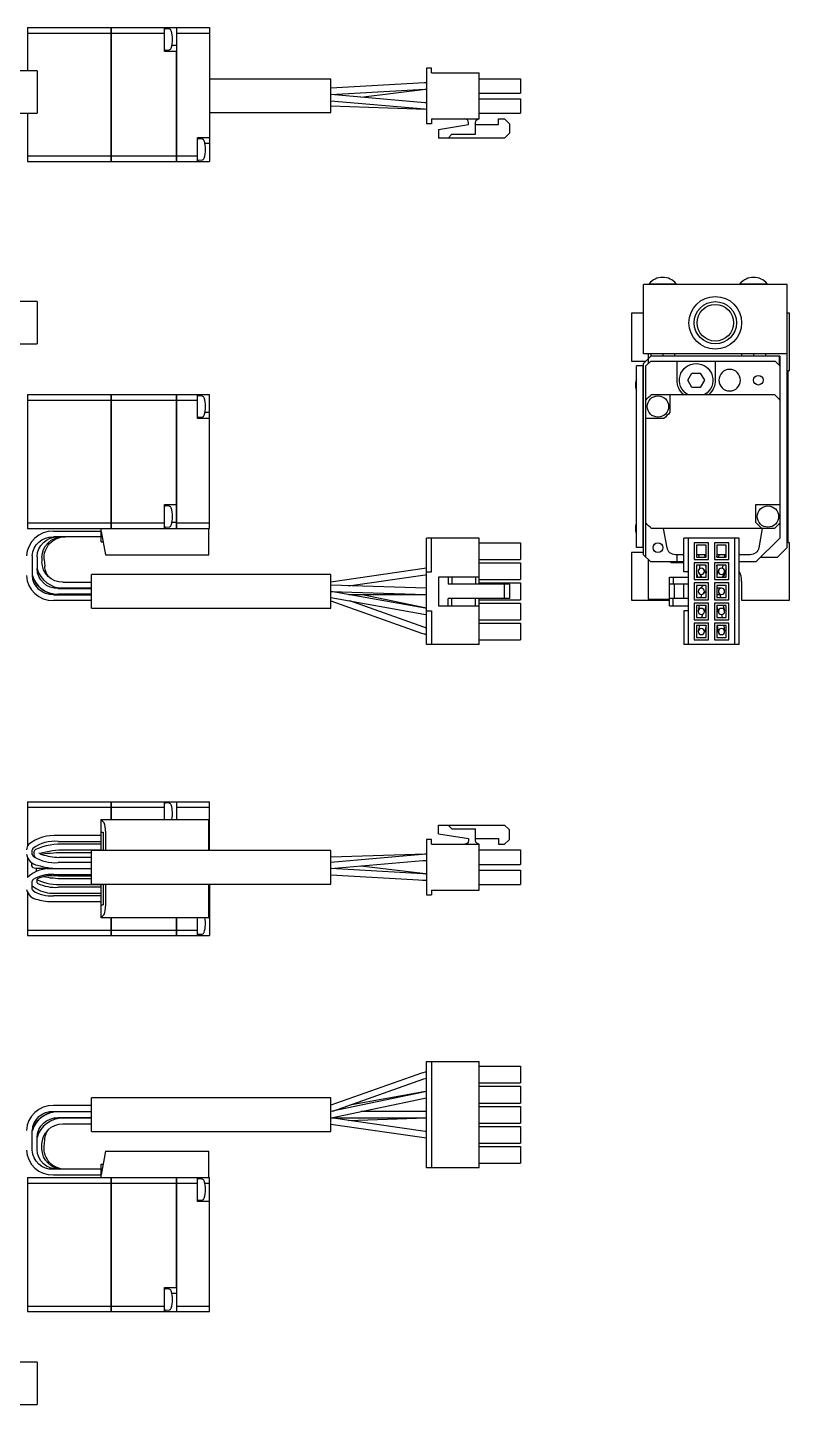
# Model space of a CAD drawing. Extents: x -2 to 466, y -8 to 305.
# Drawn here: x 306.8 to 466.1, y 15.1 to 303 of the extents above; entities that cross this region are included whole.
import ezdxf

# ---------------------------------------------------------------- set-up
doc = ezdxf.new("R2010")
doc.units = 0
doc.header["$LTSCALE"] = 0.5
doc.layers.add('MSM_CONTINUOUS', color=7, linetype='CONTINUOUS')

msp = doc.modelspace()

# ---------------------------------------------------------------- linework, layer by layer
at = {"layer": 'MSM_CONTINUOUS'}
for p, q in [((306.85, 302.95), (306.85, 293.88)), ((306.85, 302.95), (324.34, 302.95)), ((324.34, 274.95), (324.34, 302.95)), ((324.35, 302.94), (324.34, 302.94)), ((324.35, 302.95), (324.35, 274.95)), ((324.35, 302.95), (337.95, 302.95)), ((335.45, 297.95), (335.45, 302.95)), ((336.44, 302.61), (335.67, 302.68)), ((337.96, 302.95), (337.96, 274.95)), ((337.96, 302.95), (344.85, 302.95)), ((344.85, 302.95), (344.85, 274.95)), ((306.85, 301.8), (324.34, 301.8)), ((324.35, 301.79), (324.34, 301.79)), ((324.35, 301.8), (335.45, 301.8)), ((337.96, 301.8), (344.85, 301.8)), ((337.95, 297.95), (335.45, 297.95)), ((335.67, 298.22), (336.44, 298.29)), ((337.95, 299.2), (337.02, 299.2)), ((337.95, 274.95), (337.95, 297.95)), ((308.85, 293.88), (303.35, 293.88)), ((308.85, 293.88), (308.85, 285.03)), ((390.25, 294.45), (390.25, 282.85)), ((391.25, 294.45), (390.25, 294.45)), ((391.25, 293.45), (391.25, 294.45)), ((370.25, 292.18), (344.85, 292.18)), ((370.25, 285.18), (370.25, 292.18)), ((389.83, 291.38), (370.25, 290.25)), ((390.25, 291.39), (389.83, 291.38)), ((391.25, 293.45), (401.25, 293.45)), ((401.25, 283.85), (401.25, 293.45)), ((401.25, 292.25), (409.85, 292.25)), ((409.85, 292.25), (409.85, 289.25)), ((370.25, 288.95), (389.9, 290.08)), ((389.89, 287.23), (370.27, 288.95)), ((376.48, 288.41), (390.03, 290.07)), ((389.9, 290.08), (390.25, 290.09)), ((390.24, 290.09), (390.25, 290.09)), ((401.25, 289.25), (409.85, 289.25)), ((401.25, 288.05), (409.85, 288.05)), ((409.85, 288.05), (409.85, 285.05)), ((303.35, 285.03), (308.85, 285.03)), ((306.85, 285.03), (306.85, 274.95)), ((344.85, 285.18), (370.25, 285.18)), ((370.25, 287.65), (389.78, 285.94)), ((370.25, 286.55), (390.11, 285.9)), ((390.25, 287.22), (389.48, 287.27)), ((389.78, 285.94), (390.25, 285.91)), ((390.25, 287.21), (389.89, 287.23)), ((390.11, 285.9), (390.25, 285.9)), ((401.25, 285.05), (409.85, 285.05)), ((391.25, 282.85), (390.25, 282.85)), ((391.25, 283.85), (401.25, 283.85)), ((391.25, 283.85), (391.25, 282.85)), ((392.75, 281.65), (399, 282.65)), ((399, 282.65), (399, 283.1)), ((400.5, 280.65), (400.5, 283.1)), ((400.5, 282.65), (405.25, 282.65)), ((405.25, 283.85), (406.55, 283.85)), ((405.25, 282.65), (405.25, 283.85)), ((406.55, 283.85), (407.55, 282.85)), ((407.55, 282.85), (407.55, 280.85)), ((342.35, 279.95), (344.85, 279.95)), ((342.35, 274.95), (342.35, 279.95)), ((343.33, 279.61), (342.56, 279.68)), ((392.75, 281.65), (392.75, 279.85)), ((406.55, 279.85), (392.75, 279.85)), ((394.75, 279.85), (395.55, 280.65)), ((395.55, 280.65), (400.5, 280.65)), ((407.55, 280.85), (406.55, 279.85)), ((344.85, 278.7), (343.91, 278.7)), ((306.85, 276.11), (324.34, 276.11)), ((306.85, 274.95), (324.34, 274.95)), ((324.35, 276.11), (324.34, 276.11)), ((324.35, 274.96), (324.34, 274.96)), ((324.35, 276.11), (337.95, 276.11)), ((324.35, 274.95), (337.95, 274.95)), ((337.96, 276.11), (342.35, 276.11)), ((337.96, 274.95), (344.85, 274.95)), ((342.56, 275.22), (343.33, 275.29)), ((435.59, 234.72), (435.59, 249.22)), ((465.59, 249.22), (435.59, 249.22)), ((436.74, 249.38), (442.44, 249.38)), ((436.74, 249.38), (436.74, 249.22)), ((442.44, 249.22), (442.44, 249.38)), ((455.74, 249.38), (461.44, 249.38)), ((455.74, 249.38), (455.74, 249.22)), ((461.44, 249.22), (461.44, 249.38)), ((465.59, 194.22), (465.59, 249.22)), ((308.85, 245.64), (303.35, 245.64)), ((308.85, 245.64), (308.85, 236.79)), ((435.59, 243.22), (433.09, 243.22)), ((433.09, 243.22), (433.09, 233.22)), ((466.09, 243.22), (465.59, 243.22)), ((466.09, 231.22), (466.09, 243.22)), ((303.35, 236.79), (308.85, 236.79)), ((433.09, 233.22), (436.09, 233.22)), ((465.59, 234.72), (435.59, 234.72)), ((437.09, 234.22), (435.59, 232.72)), ((437.09, 233.22), (436.09, 232.22)), ((436.59, 234.72), (436.59, 232.72)), ((437.09, 234.72), (437.09, 234.22)), ((464.09, 234.22), (437.09, 234.22)), ((437.09, 233.22), (463.09, 233.22)), ((439.59, 234.72), (439.59, 234.22)), ((442.09, 234.72), (442.09, 234.22)), ((442.59, 229.22), (442.59, 233.22)), ((450.59, 233.22), (450.59, 229.22)), ((456.09, 234.72), (456.09, 234.22)), ((458.59, 234.72), (458.59, 234.22)), ((461.09, 234.72), (461.09, 234.22)), ((464.09, 232.22), (463.09, 233.22)), ((463.99, 232.32), (463.99, 234.22)), ((464.09, 234.22), (464.09, 225.1)), ((434.09, 194.22), (434.09, 232.22)), ((435.59, 232.22), (434.09, 232.22)), ((435.49, 194.22), (435.49, 232.22)), ((435.59, 192.72), (435.59, 232.72)), ((436.09, 225.11), (436.09, 232.22)), ((444.86, 229.22), (445.72, 230.72)), ((445.72, 230.72), (447.45, 230.72)), ((447.45, 230.72), (448.32, 229.22)), ((465.79, 231.22), (466.09, 231.22)), ((465.79, 195.22), (465.79, 231.22)), ((445.72, 227.72), (444.86, 229.22)), ((447.45, 227.72), (445.72, 227.72)), ((448.32, 229.22), (447.45, 227.72)), ((306.85, 226.22), (306.85, 198.22)), ((306.85, 226.22), (324.34, 226.22)), ((306.85, 225.06), (324.34, 225.06)), ((324.34, 198.22), (324.34, 226.22)), ((324.35, 226.21), (324.34, 226.21)), ((324.35, 225.06), (324.34, 225.06)), ((324.35, 226.22), (324.35, 198.22)), ((324.35, 226.22), (337.95, 226.22)), ((324.35, 225.06), (337.95, 225.06)), ((337.95, 198.22), (337.95, 226.22)), ((337.96, 226.22), (337.96, 198.22)), ((337.96, 226.22), (344.85, 226.22)), ((337.96, 225.06), (342.35, 225.06)), ((342.35, 221.22), (342.35, 226.22)), ((343.33, 225.88), (342.56, 225.95)), ((344.85, 198.22), (344.85, 226.22)), ((436.09, 199.37), (436.09, 225.06)), ((437.24, 226.22), (462.93, 226.22)), ((441.09, 226.22), (441.09, 222.47)), ((464.09, 225.06), (464.09, 199.37)), ((344.85, 222.47), (343.91, 222.47)), ((344.85, 221.22), (342.35, 221.22)), ((342.56, 221.49), (343.33, 221.55)), ((439.84, 221.22), (436.09, 221.22)), ((335.45, 203.22), (337.95, 203.22)), ((335.45, 198.22), (335.45, 203.22)), ((336.44, 202.88), (335.67, 202.95)), ((459.09, 203.22), (464.09, 203.22)), ((459.09, 199.47), (459.09, 203.22)), ((306.85, 199.37), (324.34, 199.37)), ((324.35, 199.37), (324.34, 199.37)), ((324.35, 199.37), (335.45, 199.37)), ((337.95, 199.47), (337.02, 199.47)), ((337.96, 199.37), (344.85, 199.37)), ((436.09, 192.22), (436.09, 199.32)), ((464.09, 199.33), (464.09, 196.22)), ((306.85, 198.22), (344.85, 198.22)), ((312.25, 197.67), (322.25, 197.67)), ((322.25, 196.47), (312.25, 196.47)), ((314.73, 196.47), (314.49, 196.46)), ((322.25, 195.42), (322.25, 198.22)), ((322.25, 197.62), (323.11, 192.72)), ((324.35, 198.23), (324.34, 198.23)), ((335.67, 198.49), (336.44, 198.55)), ((344.75, 192.72), (344.75, 198.22)), ((401.25, 196.17), (390.25, 196.17)), ((390.25, 173.97), (390.25, 196.17)), ((391.25, 189.17), (391.25, 196.17)), ((401.25, 186.57), (401.25, 196.17)), ((462.93, 198.22), (437.24, 198.22)), ((440.5, 194.2), (439.79, 198.22)), ((443.99, 189.17), (443.99, 196.17)), ((455.59, 196.17), (443.99, 196.17)), ((444.99, 173.97), (444.99, 196.17)), ((454.59, 196.17), (454.59, 173.97)), ((455.59, 173.97), (455.59, 196.17)), ((459.09, 191.22), (464.09, 196.22)), ((460.39, 198.22), (459.68, 194.2)), ((322.25, 195.42), (322.64, 195.42)), ((401.25, 195.22), (409.85, 195.22)), ((409.85, 195.22), (409.85, 191.72)), ((435.59, 193.22), (433.09, 193.22)), ((433.09, 193.22), (433.09, 183.22)), ((435.59, 194.22), (434.09, 194.22)), ((446.19, 195.22), (446.19, 191.72)), ((449.19, 195.22), (446.19, 195.22)), ((448.69, 194.72), (446.69, 194.72)), ((446.69, 194.72), (446.69, 192.22)), ((448.69, 192.22), (448.69, 194.72)), ((449.19, 191.72), (449.19, 195.22)), ((453.39, 195.22), (450.39, 195.22)), ((450.39, 195.22), (450.39, 191.72)), ((450.89, 194.72), (450.89, 192.22)), ((452.89, 194.72), (450.89, 194.72)), ((452.89, 192.22), (452.89, 194.72)), ((453.39, 191.72), (453.39, 195.22)), ((463.59, 192.22), (465.59, 194.22)), ((466.09, 195.22), (465.79, 195.22)), ((466.09, 183.22), (466.09, 195.22)), ((307.85, 192.47), (307.85, 188.37)), ((308.85, 192.31), (308.85, 189.83)), ((309.85, 192.16), (309.85, 191.28)), ((310.33, 191.7), (310.45, 190.32)), ((323.11, 192.72), (344.75, 192.72)), ((401.25, 191.72), (409.85, 191.72)), ((401.25, 191.02), (409.85, 191.02)), ((409.85, 191.02), (409.85, 187.52)), ((435.59, 192.72), (437.09, 191.22)), ((436.59, 191.72), (436.59, 183.42)), ((443.99, 191.22), (437.09, 191.22)), ((441.39, 191.02), (441.39, 191.22)), ((443.99, 191.02), (441.39, 191.02)), ((443.99, 192.72), (442.27, 192.72)), ((442.59, 191.22), (442.59, 192.72)), ((446.19, 191.72), (449.19, 191.72)), ((446.19, 191.02), (446.19, 187.52)), ((449.19, 191.02), (446.19, 191.02)), ((448.69, 192.72), (446.69, 192.72)), ((446.69, 192.22), (448.69, 192.22)), ((448.69, 190.52), (446.69, 190.52)), ((446.69, 190.52), (446.69, 188.02)), ((447.19, 192.22), (447.15, 192.72)), ((447.39, 189.85), (447.34, 190.52)), ((448.36, 192.72), (448.4, 192.22)), ((448.54, 190.52), (448.68, 188.88)), ((448.69, 192.34), (448.68, 192.72)), ((448.69, 188.02), (448.69, 190.52)), ((449.19, 187.52), (449.19, 191.02)), ((450.39, 191.72), (453.39, 191.72)), ((453.39, 191.02), (450.39, 191.02)), ((450.39, 191.02), (450.39, 187.52)), ((452.89, 192.72), (450.89, 192.72)), ((450.89, 192.22), (450.96, 192.72)), ((450.89, 192.22), (452.89, 192.22)), ((452.89, 190.52), (450.89, 190.52)), ((450.89, 190.52), (450.89, 188.02)), ((450.89, 190.33), (450.92, 190.52)), ((451.34, 192.72), (451.25, 192.22)), ((452.14, 190.52), (452.03, 189.9)), ((452.57, 192.72), (452.47, 192.22)), ((452.89, 188.02), (452.89, 190.52)), ((453.39, 187.52), (453.39, 191.02)), ((457.91, 192.72), (455.59, 192.72)), ((459.09, 191.22), (455.59, 191.22)), ((460.09, 192.22), (463.59, 192.22)), ((307.86, 188.37), (307.85, 188.41)), ((320.25, 181.57), (320.25, 188.57)), ((370.25, 188.57), (320.25, 188.57)), ((389.77, 189.85), (370.25, 187.02)), ((370.25, 181.57), (370.25, 188.57)), ((373.95, 186.25), (389.93, 188.56)), ((390.25, 189.9), (389.74, 189.85)), ((389.93, 188.56), (390.25, 188.6)), ((390.25, 189.17), (391.25, 189.17)), ((392.75, 188.07), (392.75, 182.07)), ((401.25, 188.07), (392.75, 188.07)), ((394.75, 188.07), (394.75, 186.57)), ((395.55, 188.07), (395.55, 186.57)), ((400.5, 188.07), (400.5, 186.57)), ((401.25, 187.52), (409.85, 187.52)), ((440.99, 182.07), (440.99, 188.07)), ((440.99, 188.07), (444.99, 188.07)), ((441.79, 188.07), (441.79, 186.57)), ((444.99, 189.17), (443.99, 189.17)), ((446.19, 187.52), (449.19, 187.52)), ((446.94, 188.02), (446.69, 189.2)), ((446.9, 188.2), (446.69, 188.71)), ((446.69, 188.02), (448.69, 188.02)), ((447.13, 188.93), (447.68, 188.02)), ((447.55, 188.02), (447.52, 188.28)), ((448.69, 188.87), (448.24, 189.6)), ((450.39, 187.52), (453.39, 187.52)), ((451.28, 189.51), (450.89, 188.51)), ((450.89, 188.02), (452.89, 188.02)), ((452.09, 188.02), (452.49, 189.03)), ((452.89, 189.8), (452.31, 188.02)), ((312.25, 184.37), (320.25, 184.37)), ((312.54, 185.82), (312.51, 185.83)), ((312.51, 185.83), (312.54, 185.82)), ((313.25, 185.77), (312.54, 185.82)), ((312.54, 185.82), (313.75, 185.67)), ((320.25, 185.77), (313.25, 185.77)), ((313.25, 185.67), (320.25, 185.67)), ((320.25, 184.47), (313.25, 184.47)), ((314.25, 186.97), (320.25, 186.97)), ((390.16, 185.72), (370.25, 186.37)), ((370.25, 185.07), (390.11, 184.42)), ((389.92, 181.59), (370.32, 185.06)), ((373.97, 184.42), (390.25, 184.42)), ((389.86, 181.61), (376.51, 184.42)), ((390.11, 184.42), (390.25, 184.42)), ((390.25, 185.72), (390.16, 185.72)), ((407.55, 186.57), (394.75, 186.57)), ((401.25, 186.82), (409.85, 186.82)), ((406.55, 183.57), (406.55, 186.57)), ((407.55, 186.57), (407.55, 183.57)), ((409.85, 186.82), (409.85, 183.32)), ((444.99, 186.57), (440.99, 186.57)), ((441.99, 186.57), (441.99, 183.57)), ((443.99, 183.57), (443.99, 186.57)), ((446.19, 186.82), (446.19, 183.32)), ((449.19, 186.82), (446.19, 186.82)), ((446.69, 186.32), (446.69, 183.82)), ((448.69, 186.32), (446.69, 186.32)), ((447.95, 186.24), (447.23, 185.53)), ((447.68, 184.42), (447.57, 183.82)), ((448.15, 184.61), (448.69, 185.14)), ((448.69, 183.82), (448.69, 186.32)), ((449.19, 183.32), (449.19, 186.82)), ((453.39, 186.82), (450.39, 186.82)), ((450.39, 186.82), (450.39, 183.32)), ((450.89, 186.32), (450.89, 183.82)), ((452.89, 186.32), (450.89, 186.32)), ((451.89, 185.72), (450.89, 185.72)), ((450.89, 184.42), (451.89, 184.42)), ((451.75, 183.82), (451.59, 184.42)), ((452.89, 183.82), (452.89, 186.32)), ((453.39, 183.32), (453.39, 186.82)), ((456.09, 187.12), (456.09, 183.22)), ((320.25, 183.17), (312.25, 183.17)), ((320.25, 181.57), (370.25, 181.57)), ((370.25, 183.76), (389.7, 180.31)), ((370.25, 183.08), (389.21, 176.35)), ((389.65, 177.57), (374.19, 183.06)), ((390.25, 181.55), (389.86, 181.61)), ((390.25, 181.54), (389.92, 181.59)), ((392.75, 182.07), (401.25, 182.07)), ((394.75, 182.07), (394.75, 183.57)), ((407.55, 183.57), (394.75, 183.57)), ((395.55, 182.07), (395.55, 183.57)), ((400.5, 182.07), (400.5, 183.57)), ((401.25, 173.97), (401.25, 183.57)), ((401.25, 183.32), (409.85, 183.32)), ((401.25, 182.62), (409.85, 182.62)), ((409.85, 182.62), (409.85, 179.12)), ((433.09, 183.22), (440.99, 183.22)), ((436.59, 183.42), (440.99, 183.42)), ((444.99, 183.57), (440.99, 183.57)), ((440.99, 182.07), (444.99, 182.07)), ((441.79, 182.07), (441.79, 183.57)), ((446.19, 183.32), (449.19, 183.32)), ((446.19, 182.62), (446.19, 179.12)), ((449.19, 182.62), (446.19, 182.62)), ((446.69, 183.82), (448.69, 183.82)), ((448.69, 182.12), (446.69, 182.12)), ((446.69, 182.12), (446.69, 179.62)), ((447.05, 180.99), (447.26, 182.12)), ((448.58, 182.12), (448.33, 180.75)), ((448.69, 179.62), (448.69, 182.12)), ((449.19, 179.12), (449.19, 182.62)), ((450.39, 183.32), (453.39, 183.32)), ((450.39, 182.62), (450.39, 179.12)), ((453.39, 182.62), (450.39, 182.62)), ((450.89, 183.82), (452.89, 183.82)), ((452.89, 182.12), (450.89, 182.12)), ((450.89, 182.12), (450.89, 179.62)), ((451.26, 180.7), (450.89, 182.06)), ((452.22, 182.12), (452.51, 181.04)), ((452.89, 179.62), (452.89, 182.12)), ((453.39, 179.12), (453.39, 182.62)), ((456.09, 183.22), (466.09, 183.22)), ((389.7, 180.31), (390.25, 180.23)), ((390.25, 180.97), (391.25, 180.97)), ((391.25, 180.97), (391.25, 173.97)), ((401.25, 179.12), (409.85, 179.12)), ((444.99, 180.97), (443.99, 180.97)), ((443.99, 180.97), (443.99, 173.97)), ((446.19, 179.12), (449.19, 179.12)), ((446.69, 179.62), (448.69, 179.62)), ((447.9, 180.25), (447.74, 179.62)), ((450.39, 179.12), (453.39, 179.12)), ((450.89, 179.62), (452.89, 179.62)), ((452.07, 179.62), (451.97, 180.22)), ((389.2, 176.35), (390.25, 176.09)), ((389.21, 176.35), (390.25, 176.08)), ((390.25, 177.41), (389.64, 177.57)), ((401.25, 178.42), (409.85, 178.42)), ((409.85, 178.42), (409.85, 174.92)), ((449.19, 178.42), (446.19, 178.42)), ((446.19, 178.42), (446.19, 174.92)), ((446.69, 177.92), (446.69, 175.42)), ((448.69, 177.92), (446.69, 177.92)), ((447.06, 176.82), (447.33, 177.92)), ((448.66, 177.92), (448.32, 176.51)), ((448.69, 175.42), (448.69, 177.92)), ((449.19, 174.92), (449.19, 178.42)), ((453.39, 178.42), (450.39, 178.42)), ((450.39, 178.42), (450.39, 174.92)), ((450.89, 177.92), (450.89, 175.42)), ((452.89, 177.92), (450.89, 177.92)), ((451.24, 176.56), (451.03, 177.92)), ((452.34, 177.92), (452.53, 176.77)), ((452.89, 175.42), (452.89, 177.92)), ((453.39, 174.92), (453.39, 178.42)), ((401.25, 173.97), (390.25, 173.97)), ((401.25, 174.92), (409.85, 174.92)), ((455.59, 173.97), (443.99, 173.97)), ((446.19, 174.92), (449.19, 174.92)), ((446.69, 175.42), (448.69, 175.42)), ((450.39, 174.92), (453.39, 174.92)), ((450.89, 175.42), (452.89, 175.42)), ((306.85, 141.1), (324.34, 141.1)), ((306.85, 141.1), (306.85, 131.82)), ((324.34, 137.4), (324.34, 141.1)), ((324.35, 141.09), (324.34, 141.09)), ((324.35, 141.1), (324.35, 137.4)), ((324.35, 141.1), (337.95, 141.1)), ((335.45, 137.4), (335.45, 141.1)), ((337.96, 141.1), (337.96, 137.4)), ((337.96, 141.1), (344.85, 141.1)), ((344.85, 130.86), (344.85, 141.1)), ((306.85, 139.94), (324.34, 139.94)), ((324.35, 139.94), (324.34, 139.94)), ((324.35, 139.94), (335.45, 139.94)), ((336.44, 140.76), (335.67, 140.83)), ((337.96, 139.94), (344.85, 139.94)), ((322.25, 137.4), (344.75, 137.4)), ((322.25, 130.86), (322.25, 137.4)), ((322.25, 137.29), (322.85, 136.69)), ((344.75, 130.86), (344.75, 137.4)), ((392.75, 136.2), (406.55, 136.2)), ((392.75, 134.4), (392.75, 136.2)), ((394.75, 136.2), (395.55, 135.4)), ((395.55, 135.4), (400.5, 135.4)), ((400.5, 132.95), (400.5, 135.4)), ((407.55, 135.2), (406.55, 136.2)), ((322.25, 134), (313.25, 134)), ((313.25, 132.8), (322.25, 132.8)), ((322.25, 134.7), (322.64, 134.7)), ((322.64, 134.7), (322.64, 130.86)), ((323.11, 134.92), (323.11, 130.86)), ((390.25, 133.2), (390.25, 121.6)), ((391.25, 133.2), (390.25, 133.2)), ((391.25, 132.2), (391.25, 133.2)), ((392.75, 134.4), (399, 133.4)), ((399, 133.4), (399, 132.95)), ((400.5, 133.4), (405.25, 133.4)), ((405.25, 133.4), (405.25, 132.2)), ((406.55, 132.2), (407.55, 133.2)), ((407.55, 133.2), (407.55, 135.2)), ((307.85, 130.08), (307.85, 131.05)), ((308.17, 130.06), (308.19, 130.02)), ((308.19, 130.02), (308.26, 129.82)), ((309.37, 130.27), (309.31, 130.43)), ((320.25, 130.4), (314.71, 130.4)), ((322.25, 132.2), (314.73, 132.2)), ((314.73, 131), (322.25, 131)), ((320.25, 123.86), (320.25, 130.86)), ((370.25, 130.86), (320.25, 130.86)), ((370.25, 123.86), (370.25, 130.86)), ((390.11, 130.14), (370.25, 129.49)), ((389.36, 130.07), (370.25, 128.4)), ((390.25, 130.13), (389.36, 130.07)), ((390.25, 130.15), (389.79, 130.13)), ((390.25, 130.15), (390.11, 130.14)), ((391.25, 132.2), (401.25, 132.2)), ((401.25, 122.6), (401.25, 132.2)), ((401.25, 131), (409.85, 131)), ((405.25, 132.2), (406.55, 132.2)), ((409.85, 131), (409.85, 128)), ((306.85, 129.42), (306.85, 125.22)), ((307.69, 128.09), (307.65, 127.89)), ((307.81, 128.27), (307.69, 128.09)), ((308.65, 127.23), (308.65, 127.17)), ((308.65, 127.17), (308.65, 126.77)), ((308.65, 126.77), (308.65, 126.74)), ((308.65, 126.74), (308.7, 126.51)), ((320.25, 127.05), (312.25, 127.05)), ((320.25, 128.35), (313.25, 128.35)), ((313.25, 127.15), (320.25, 127.15)), ((314.83, 129.44), (314.79, 129.44)), ((320.25, 129.44), (314.8, 129.44)), ((389.47, 125.99), (370.25, 127.1)), ((370.27, 127.1), (389.48, 128.78)), ((390.03, 125.98), (376.48, 127.64)), ((389.48, 128.78), (390.25, 128.83)), ((401.25, 128), (409.85, 128)), ((401.25, 126.8), (409.85, 126.8)), ((409.85, 126.8), (409.85, 123.8)), ((307.85, 122.75), (307.85, 124.49)), ((308.85, 124.15), (308.85, 124.89)), ((311.19, 125.67), (313.25, 125.6)), ((312.25, 125.85), (320.25, 125.85)), ((313.25, 125.6), (320.25, 125.6)), ((320.25, 125), (314.25, 125)), ((314.25, 123.8), (322.25, 123.8)), ((320.25, 123.86), (370.25, 123.86)), ((322.25, 116.8), (322.25, 123.86)), ((322.64, 123.86), (322.64, 119.5)), ((323.11, 123.86), (323.11, 119.28)), ((344.75, 116.8), (344.75, 123.86)), ((344.85, 123.86), (344.85, 113.1)), ((370.25, 125.8), (389.83, 124.67)), ((389.39, 124.7), (390.25, 124.66)), ((390.25, 125.96), (389.47, 125.99)), ((389.69, 124.68), (390.25, 124.66)), ((389.83, 124.67), (390.25, 124.65)), ((401.25, 123.8), (409.85, 123.8)), ((306.85, 122.13), (306.85, 113.1)), ((322.25, 121.4), (312.25, 121.4)), ((322.25, 123.2), (313.25, 123.2)), ((313.25, 122), (322.25, 122)), ((390.25, 121.6), (391.25, 121.6)), ((391.25, 122.6), (401.25, 122.6)), ((391.25, 122.6), (391.25, 121.6)), ((312.25, 120.2), (322.25, 120.2)), ((322.25, 119.5), (322.64, 119.5)), ((322.85, 117.5), (322.25, 116.9)), ((344.75, 116.8), (322.25, 116.8)), ((324.34, 113.1), (324.34, 116.8)), ((324.35, 116.8), (324.35, 113.1)), ((337.95, 113.1), (337.95, 116.8)), ((337.96, 116.8), (337.96, 113.1)), ((342.35, 113.1), (342.35, 116.8)), ((344.75, 116.85), (344.85, 116.85)), ((306.85, 114.25), (324.34, 114.25)), ((306.85, 113.1), (324.34, 113.1)), ((324.35, 114.26), (324.34, 114.26)), ((324.35, 113.11), (324.34, 113.11)), ((324.35, 114.25), (337.95, 114.25)), ((324.35, 113.1), (337.95, 113.1)), ((337.96, 114.25), (342.35, 114.25)), ((337.96, 113.1), (344.85, 113.1)), ((342.56, 113.37), (343.33, 113.43)), ((390.25, 86.75), (401.25, 86.75)), ((390.25, 64.55), (390.25, 86.75)), ((391.25, 86.75), (391.25, 64.55)), ((401.25, 64.55), (401.25, 86.75)), ((389.21, 84.37), (370.25, 77.64)), ((390.25, 84.63), (389.21, 84.37)), ((401.25, 85.8), (409.85, 85.8)), ((409.85, 85.8), (409.85, 82.3)), ((370.62, 76.39), (389.65, 83.15)), ((389.64, 83.14), (390.25, 83.31)), ((389.65, 83.15), (390.25, 83.31)), ((401.25, 82.3), (409.85, 82.3)), ((401.25, 81.6), (409.85, 81.6)), ((409.85, 81.6), (409.85, 78.1)), ((320.25, 72.15), (320.25, 79.15)), ((370.25, 79.15), (320.25, 79.15)), ((389.59, 80.38), (370.25, 76.31)), ((370.25, 72.15), (370.25, 79.15)), ((370.31, 75), (389.86, 79.1)), ((389.7, 80.41), (374.19, 77.66)), ((390.25, 80.48), (389.59, 80.38)), ((390.25, 80.48), (389.7, 80.41)), ((389.86, 79.1), (390.25, 79.17)), ((401.25, 78.1), (409.85, 78.1)), ((320.25, 77.55), (312.25, 77.55)), ((312.25, 76.35), (320.25, 76.35)), ((312.54, 74.9), (312.51, 74.89)), ((312.51, 74.89), (312.54, 74.9)), ((312.54, 74.9), (313.75, 75.05)), ((313.25, 74.95), (312.54, 74.9)), ((320.25, 76.25), (313.25, 76.25)), ((313.25, 75.05), (320.25, 75.05)), ((320.25, 74.95), (313.25, 74.95)), ((389.96, 72.15), (370.25, 75.01)), ((370.32, 75), (390.25, 75)), ((373.95, 74.47), (390.16, 75)), ((390.25, 76.3), (376.51, 76.3)), ((401.25, 77.4), (409.85, 77.4)), ((409.85, 77.4), (409.85, 73.9)), ((307.85, 68.25), (307.85, 72.35)), ((307.86, 72.35), (307.85, 72.31)), ((314.25, 73.75), (320.25, 73.75)), ((320.25, 72.15), (370.25, 72.15)), ((370.25, 73.69), (389.77, 70.86)), ((390.25, 72.12), (389.93, 72.15)), ((390.25, 72.12), (389.96, 72.15)), ((401.25, 73.9), (409.85, 73.9)), ((401.25, 73.2), (409.85, 73.2)), ((409.85, 73.2), (409.85, 69.7)), ((308.85, 68.41), (308.85, 70.89)), ((309.85, 68.56), (309.85, 69.44)), ((310.33, 69.02), (310.45, 70.4)), ((389.77, 70.86), (390.25, 70.81)), ((401.25, 69.7), (409.85, 69.7)), ((323.11, 68), (322.25, 63.1)), ((323.11, 68), (344.75, 68)), ((344.75, 62.5), (344.75, 68)), ((401.25, 69), (409.85, 69)), ((409.85, 69), (409.85, 65.5)), ((322.25, 64.25), (312.25, 64.25)), ((314.73, 64.25), (314.49, 64.26)), ((322.25, 62.5), (322.25, 65.3)), ((322.25, 65.3), (322.64, 65.3)), ((401.25, 64.55), (390.25, 64.55)), ((401.25, 65.5), (409.85, 65.5)), ((306.85, 62.5), (337.95, 62.5)), ((306.85, 62.5), (306.85, 34.5)), ((306.85, 61.35), (324.34, 61.35)), ((312.25, 63.05), (322.25, 63.05)), ((324.34, 34.5), (324.34, 62.5)), ((324.35, 62.49), (324.34, 62.49)), ((324.35, 61.34), (324.34, 61.34)), ((324.35, 62.5), (324.35, 34.5)), ((324.35, 61.35), (337.95, 61.35)), ((337.95, 39.5), (337.95, 62.5)), ((337.96, 62.5), (344.85, 62.5)), ((337.96, 62.5), (337.96, 34.5)), ((337.96, 61.35), (342.35, 61.35)), ((342.35, 57.5), (342.35, 62.5)), ((343.33, 62.16), (342.56, 62.23)), ((344.85, 61.25), (343.91, 61.25)), ((344.85, 34.5), (344.85, 62.5)), ((342.56, 57.77), (343.33, 57.84)), ((344.85, 57.5), (342.35, 57.5)), ((335.45, 39.5), (337.95, 39.5)), ((335.45, 34.5), (335.45, 39.5)), ((336.44, 39.16), (335.67, 39.23)), ((337.95, 38.25), (337.02, 38.25)), ((337.95, 38.25), (337.95, 34.51)), ((306.85, 35.66), (324.34, 35.66)), ((324.35, 35.67), (324.34, 35.67)), ((324.35, 35.66), (335.45, 35.66)), ((335.67, 34.77), (336.44, 34.84)), ((337.96, 35.66), (344.85, 35.66)), ((306.85, 34.5), (324.34, 34.5)), ((324.35, 34.51), (324.34, 34.51)), ((324.35, 34.5), (337.95, 34.5)), ((337.96, 34.5), (344.85, 34.5)), ((308.85, 23.93), (303.35, 23.93)), ((308.85, 23.93), (308.85, 15.08)), ((303.35, 15.08), (308.85, 15.08))]:
    msp.add_line(p, q, dxfattribs=at)
for centre, radius in [((450.59, 241.22), 5.5), ((450.59, 241.22), 4.42), ((450.59, 241.22), 3.82), ((459.59, 229.22), 1.01), ((438.59, 223.72), 2.23), ((461.59, 200.72), 2.23), ((438.59, 194.22), 1.02)]:
    msp.add_circle(centre, radius, dxfattribs=at)
at = {"layer": 'MSM_CONTINUOUS', "extrusion": (0, 0, -1)}
for centre, radius in [((-453.59, 229.22), 2.25), ((-447.69, 189.27), 0.65), ((-451.89, 189.27), 0.65), ((-447.69, 185.07), 0.65), ((-451.89, 185.07), 0.65), ((-447.69, 180.87), 0.65), ((-451.89, 180.87), 0.65), ((-447.69, 176.67), 0.65), ((-451.89, 176.67), 0.65)]:
    msp.add_circle(centre, radius, dxfattribs=at)
at = {"layer": 'MSM_CONTINUOUS'}
for centre, radius, start, end in [((335.65, 302.48), 0.2, 85, 180), ((336.39, 302.12), 0.5, 17.6292, 85), ((331.15, 300.45), 6, 342.3708, 17.6292), ((335.65, 298.42), 0.2, 180, 275), ((336.39, 298.79), 0.5, 275, 342.3708), ((398.25, 283.1), 0.75, 0, 90), ((342.54, 279.48), 0.2, 85, 161.8051), ((343.28, 279.12), 0.5, 17.6292, 85), ((338.04, 277.45), 6, 342.3708, 17.6292), ((342.54, 275.42), 0.2, 198.1949, 275), ((343.28, 275.79), 0.5, 275, 342.3708), ((439.59, 247.02), 3.7, 90, 140.3692), ((439.59, 247.02), 3.7, 39.6308, 90), ((458.59, 247.02), 3.7, 90, 140.3692), ((458.59, 247.02), 3.7, 39.6308, 90), ((436.89, 228.22), 3, 159.0034, 180.1444), ((436.89, 228.21), 3, 180, 201.04), ((342.54, 225.75), 0.2, 85, 161.8051), ((343.28, 225.38), 0.5, 17.6292, 85), ((338.04, 223.72), 6, 342.3708, 17.6292), ((343.28, 222.05), 0.5, 275, 342.3708), ((342.54, 221.69), 0.2, 198.1949, 275), ((335.65, 202.75), 0.2, 85, 180), ((336.39, 202.38), 0.5, 17.6292, 85), ((331.15, 200.72), 6, 342.3708, 17.6292), ((335.65, 198.69), 0.2, 180, 275), ((336.39, 199.05), 0.5, 275, 342.3708), ((436.89, 198.22), 3, 159.0034, 180.1444), ((312.06, 192.26), 5.41, 87.9657, 177.8137), ((436.89, 198.21), 3, 180, 201.04), ((312.05, 188.57), 5.41, 182.1273, 272.0933), ((313.17, 190.04), 5.57, 197.3809, 270.7723), ((314.22, 191.35), 5.59, 195.9654, 270.2921), ((451.09, 187.12), 5, 0, 25.8857), ((335.65, 140.63), 0.2, 85, 180), ((336.39, 140.26), 0.5, 17.6292, 85), ((331.15, 138.6), 6, 348.463, 17.6291), ((318.61, 135.16), 4.51, 356.9565, 19.8759), ((312.49, 125.29), 8.74, 85.0197, 128.3235), ((312.5, 125.11), 7.72, 84.4381, 125.6687), ((308.37, 131.02), 1.72, 139.0024, 178.8954), ((309.36, 130.54), 2.75, 189.2724, 261.0568), ((308.47, 130.98), 0.622, 138.9031, 173.0608), ((308.71, 130.29), 0.889, 193.8661, 231.118), ((309.12, 130.31), 0.978, 128.7039, 194.8652), ((312.67, 136.98), 8.65, 238.5524, 273.8561), ((309.38, 130.27), 1.21, 201.8456, 229.7784), ((313.81, 119.5), 12.73, 85.8454, 114.6186), ((309.9, 130.93), 0.846, 231.4689, 266.9127), ((313.97, 103.53), 26.87, 88.4238, 98.8516), ((314.07, 143.19), 13.77, 252.1759, 267.1972), ((311.4, 120.67), 6.43, 82.4193, 135.037), ((308.27, 127.87), 0.622, 178.1145, 264.9417), ((311.97, 197.13), 69.98, 266.9256, 270.5083), ((313.06, 140.08), 12.93, 251.4264, 270.8555), ((314.07, 143.19), 13.77, 272.9984, 272.9996), ((308.32, 124.42), 0.476, 123.7324, 171.3862), ((311.77, 118.74), 7.13, 86.1621, 121.44), ((309.39, 124.48), 0.679, 120.1743, 142.5013), ((309.08, 124.94), 0.266, 210.6087, 235.589), ((309.77, 124.99), 1.25, 222.2163, 230.9064), ((313.41, 134.73), 10.96, 245.8666, 274.385), ((312.72, 131.9), 8.72, 244.6207, 273.4586), ((313.96, 111.8), 14.15, 96.6571, 110.3054), ((309.21, 123.23), 2.6, 190.5511, 265.471), ((312.31, 129.2), 7.25, 231.9863, 263.6299), ((308.36, 122.86), 0.517, 191.8582, 224.7596), ((311.74, 128.24), 6.86, 236.8577, 274.2662), ((312.38, 130.4), 8.45, 264.0847, 275.9153), ((312.14, 131.59), 11.39, 254.0263, 270.5737), ((318.48, 119.06), 4.64, 340.4546, 2.713), ((338.04, 115.6), 6, 342.3708, 11.5369), ((342.54, 113.57), 0.2, 198.1949, 275), ((343.28, 113.93), 0.5, 275, 342.3708), ((312.05, 72.15), 5.41, 87.9067, 177.8727), ((313.17, 70.68), 5.57, 89.2277, 162.6191), ((314.22, 69.36), 5.59, 89.7079, 164.0346), ((312.06, 68.46), 5.41, 182.1863, 272.0343), ((342.54, 62.03), 0.2, 85, 161.8051), ((343.28, 61.67), 0.5, 17.6292, 85), ((338.04, 60), 6, 342.3708, 17.6292), ((342.54, 57.97), 0.2, 198.1949, 275), ((343.28, 58.33), 0.5, 275, 342.3708), ((335.65, 39.03), 0.2, 85, 180), ((336.39, 38.67), 0.5, 17.6292, 85), ((331.15, 37), 6, 342.3708, 17.6292), ((335.65, 34.97), 0.2, 180, 275), ((336.39, 35.33), 0.5, 275, 342.3708)]:
    msp.add_arc(centre, radius, start, end, dxfattribs=at)
at = {"layer": 'MSM_CONTINUOUS', "extrusion": (0, 0, -1)}
for centre, radius, start, end in [((-401.25, 283.1), 0.75, 0, 90), ((-446.59, 229.22), 3.5, 301.0027, 238.9973), ((-446.59, 229.22), 4, 311.4096, 0), ((-446.59, 229.22), 4, 180, 228.5904), ((-450.09, 212.22), 19, 42.5374, 47.4636), ((-450.09, 212.22), 19, 132.5364, 137.4636), ((-427.04, 235.26), 19, 222.3336, 227.6664), ((-450.09, 212.22), 19, 312.5374, 317.4626), ((-473.13, 212.26), 19, 312.3336, 317.6664), ((-450.09, 212.22), 19, 222.5364, 227.4626), ((-312.06, 192.26), 4.22, 2.8542, 92.5704), ((-313.13, 192.18), 4.29, 1.642, 91.5567), ((-314.21, 192.11), 4.36, 0.5892, 90.5857), ((-314.7, 192.08), 4.39, 355.0821, 90.1308), ((-442.27, 194.52), 1.8, 270, 350), ((-457.91, 194.52), 1.8, 190, 270), ((-314.21, 191.32), 4.36, 269.4314, 359.3937), ((-314.8, 190.7), 4.37, 322.9581, 354.9542), ((-446.59, 195.22), 3.5, 233.1642, 238.9973), ((-312.07, 188.58), 4.22, 267.5064, 357.069), ((-313.14, 189.81), 5.45, 271.1091, 336.0046), ((-313.14, 189.95), 4.29, 268.4892, 358.3121), ((-398.25, 132.95), 0.75, 180, 270), ((-401.25, 132.95), 0.75, 270, 0), ((-313.96, 117.24), 13.78, 70.6907, 93.2092), ((-312.78, 113.66), 13.5, 84.8625, 92.0051), ((-314.05, 154.72), 25.29, 268.3223, 271.4809), ((-313.82, 140.79), 15.8, 268.4424, 283.4128), ((-390.55, 130.3), 4.35, 274.0193, 276.9792), ((-312.07, 72.13), 4.22, 2.931, 92.4936), ((-313.14, 70.9), 5.45, 23.9954, 88.8909), ((-313.14, 70.76), 4.29, 1.6879, 91.5108), ((-314.21, 69.39), 4.36, 0.6063, 90.5686), ((-314.8, 70.02), 4.37, 5.0458, 37.0419), ((-312.06, 68.46), 4.22, 267.4296, 357.1458), ((-313.13, 68.53), 4.29, 268.4433, 358.358), ((-314.21, 68.61), 4.36, 269.4143, 359.4108), ((-314.7, 68.64), 4.39, 269.8692, 4.9179)]:
    msp.add_arc(centre, radius, start, end, dxfattribs=at)

doc.saveas('drawing.dxf')
